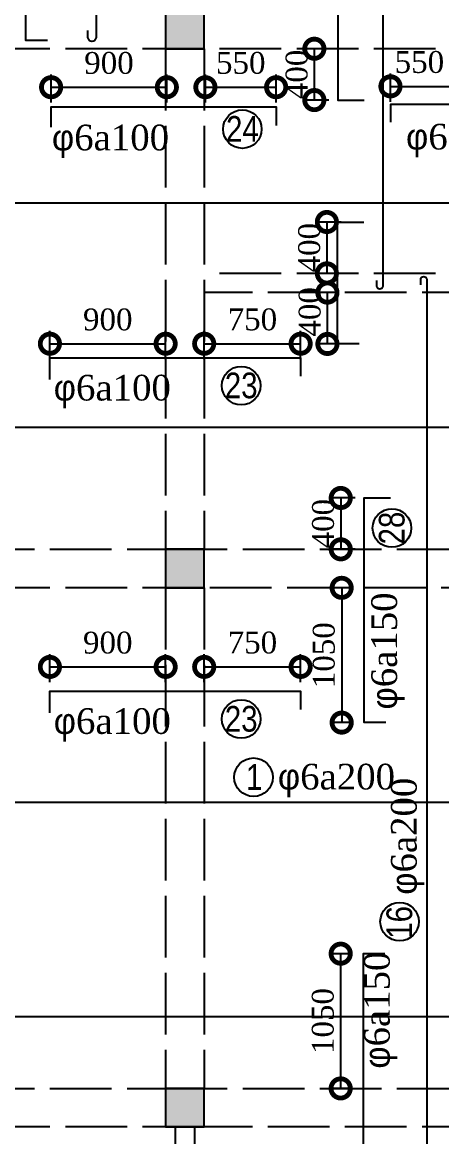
# Model space of a CAD drawing. Extents: x -105064 to -20964, y -943 to 58457.
# Drawn here: x -93411 to -90148, y 30756 to 39439 of the extents above; entities that cross this region are included whole.
import ezdxf

# ---------------------------------------------------------------- set-up
doc = ezdxf.new("R2010")
doc.units = 0
doc.header["$LTSCALE"] = 40
doc.linetypes.add('ACAD_ISO02W100', pattern=[15, 12, -3])
doc.layers.get('0').update_dxf_attribs({"linetype": 'CONTINUOUS'})
doc.layers.get('DEFPOINTS').update_dxf_attribs({"linetype": 'CONTINUOUS'})
for name, color, linetype in [('COT', 3, 'CONTINUOUS'), ('KTHUOT', 6, 'CONTINUOUS'), ('MANH', 2, 'CONTINUOUS'), ('TEXT', 7, 'CONTINUOUS'), ('THEP', 1, 'CONTINUOUS')]:
    doc.layers.add(name, color=color, linetype=linetype)
doc.styles.add('DIM-NEW', font='')
doc.styles.add('VNI-HELVE', font='')
doc.styles.add('VNI-TIMES', font='')
doc.styles.get('DIM-NEW').set_extended_font_data('VNI-Helve-Condense')
doc.styles.get('VNI-HELVE').set_extended_font_data('VNI-Helve')
doc.styles.get('VNI-TIMES').set_extended_font_data('VNI-Times')
doc.dimstyles.new('D1', dxfattribs={"dimscale": 0, "dimtxt": 300, "dimasz": 250, "dimexe": 250, "dimexo": 0, "dimgap": 160, "dimtad": 1, "dimdec": 0, "dimdsep": 46, "dimtxsty": 'VNI-HELVE', "dimblk1": 'ARCHTICK', "dimblk2": 'ARCHTICK', "dimsah": 1, "dimcen": 2.5, "dimclrd": 6, "dimclre": 6, "dimclrt": 6, "dimadec": 0, "dimazin": 0, "dimtfac": 1, "dimtdec": 0, "dimtmove": 0, "dimatfit": 3, "dimldrblk": 'ARCHTICK', "dimfxl": 1, "dimtolj": 1, "dimtzin": 0, "dimarcsym": 0})

# ---------------------------------------------------------------- blocks, each defined once
blk = doc.blocks.new('_DotSmall')
at = {"color": 0, "linetype": 'ByBlock', "const_width": 0.5}
blk.add_lwpolyline([(-0.0625, 0, 1), (0.0625, 0, 1)], format="xyb", close=True, dxfattribs=at)
blk = doc.blocks.new('*D182')
at = {"layer": 'DEFPOINTS', "color": 0, "linetype": 'Continuous', "transparency": 16777216}
for p in [(-92295.8, 34416.3), (-93196.3, 34226.7), (-92295.8, 34226.7)]:
    blk.add_point(p, dxfattribs=at)
at = {"layer": 'KTHUOT', "color": 9, "linetype": 'Continuous', "lineweight": -2, "transparency": 16777216}
for p, q in [((-93196.3, 34296.7), (-93196.3, 34516.3)), ((-92295.8, 34296.7), (-92295.8, 34516.3)), ((-93196.3, 34416.3), (-92295.8, 34416.3))]:
    blk.add_line(p, q, dxfattribs=at)
at = {"layer": 'KTHUOT', "color": 9, "linetype": 'Continuous', "lineweight": -2, "transparency": 16777216, "xscale": 300, "yscale": 300, "zscale": 300, "rotation": 180}
blk.add_blockref('_DotSmall', (-93196.3, 34416.3), dxfattribs=at)
at = {"layer": 'KTHUOT', "color": 9, "linetype": 'Continuous', "lineweight": -2, "transparency": 16777216, "xscale": 300, "yscale": 300, "zscale": 300}
blk.add_blockref('_DotSmall', (-92295.8, 34416.3), dxfattribs=at)
at = {"layer": 'KTHUOT', "color": 7, "linetype": 'Continuous', "transparency": 16777216, "insert": (-92746.1, 34604.4), "char_height": 170, "attachment_point": 5, "style": 'VNI-TIMES'}
blk.add_mtext('\\A1;900', dxfattribs=at)
blk = doc.blocks.new('_ARCHTICK')
at = {"color": 0, "linetype": 'ByBlock', "const_width": 0.15}
blk.add_lwpolyline([(-0.5, -0.5), (0.5, 0.5)], dxfattribs=at)
blk = doc.blocks.new('*D178')
at = {"layer": 'DEFPOINTS', "color": 0, "linetype": 'Continuous', "transparency": 16777216}
for p in [(-91245.4, 34416.3), (-91995.8, 34226.7), (-91245.4, 34226.7)]:
    blk.add_point(p, dxfattribs=at)
at = {"layer": 'KTHUOT', "color": 9, "linetype": 'Continuous', "lineweight": -2, "transparency": 16777216}
for p, q in [((-91995.8, 34296.7), (-91995.8, 34516.3)), ((-91245.4, 34296.7), (-91245.4, 34516.3)), ((-91995.8, 34416.3), (-91245.4, 34416.3))]:
    blk.add_line(p, q, dxfattribs=at)
at = {"layer": 'KTHUOT', "color": 9, "linetype": 'Continuous', "lineweight": -2, "transparency": 16777216, "xscale": 300, "yscale": 300, "zscale": 300, "rotation": 180}
blk.add_blockref('_DotSmall', (-91995.8, 34416.3), dxfattribs=at)
at = {"layer": 'KTHUOT', "color": 9, "linetype": 'Continuous', "lineweight": -2, "transparency": 16777216, "xscale": 300, "yscale": 300, "zscale": 300}
blk.add_blockref('_DotSmall', (-91245.4, 34416.3), dxfattribs=at)
at = {"layer": 'KTHUOT', "color": 7, "linetype": 'Continuous', "transparency": 16777216, "insert": (-91620.6, 34604.8), "char_height": 170, "attachment_point": 5, "style": 'VNI-TIMES'}
blk.add_mtext('\\A1;750', dxfattribs=at)
blk = doc.blocks.new('*D220')
at = {"layer": 'DEFPOINTS', "color": 0, "linetype": 'Continuous', "transparency": 16777216}
for p in [(-91436.1, 38932.7), (-91986.5, 38743.1), (-91436.1, 38743.1)]:
    blk.add_point(p, dxfattribs=at)
at = {"layer": 'KTHUOT', "color": 9, "linetype": 'Continuous', "lineweight": -2, "transparency": 16777216}
for p, q in [((-91986.5, 38813.1), (-91986.5, 39032.7)), ((-91436.1, 38813.1), (-91436.1, 39032.7)), ((-91986.5, 38932.7), (-91436.1, 38932.7))]:
    blk.add_line(p, q, dxfattribs=at)
at = {"layer": 'KTHUOT', "color": 9, "linetype": 'Continuous', "lineweight": -2, "transparency": 16777216, "xscale": 300, "yscale": 300, "zscale": 300, "rotation": 180}
blk.add_blockref('_DotSmall', (-91986.5, 38932.7), dxfattribs=at)
at = {"layer": 'KTHUOT', "color": 9, "linetype": 'Continuous', "lineweight": -2, "transparency": 16777216, "xscale": 300, "yscale": 300, "zscale": 300}
blk.add_blockref('_DotSmall', (-91436.1, 38932.7), dxfattribs=at)
at = {"layer": 'KTHUOT', "color": 7, "linetype": 'Continuous', "transparency": 16777216, "insert": (-91711.3, 39121.1), "char_height": 170, "attachment_point": 5, "style": 'VNI-TIMES'}
blk.add_mtext('\\A1;550', dxfattribs=at)
blk = doc.blocks.new('*D219')
at = {"layer": 'DEFPOINTS', "color": 0, "linetype": 'Continuous', "transparency": 16777216}
for p in [(-92286.5, 38932.7), (-93186.9, 38743.1), (-92286.5, 38743.1)]:
    blk.add_point(p, dxfattribs=at)
at = {"layer": 'KTHUOT', "color": 9, "linetype": 'Continuous', "lineweight": -2, "transparency": 16777216}
for p, q in [((-93186.9, 38813.1), (-93186.9, 39032.7)), ((-92286.5, 38813.1), (-92286.5, 39032.7)), ((-93186.9, 38932.7), (-92286.5, 38932.7))]:
    blk.add_line(p, q, dxfattribs=at)
at = {"layer": 'KTHUOT', "color": 9, "linetype": 'Continuous', "lineweight": -2, "transparency": 16777216, "xscale": 300, "yscale": 300, "zscale": 300, "rotation": 180}
blk.add_blockref('_DotSmall', (-93186.9, 38932.7), dxfattribs=at)
at = {"layer": 'KTHUOT', "color": 9, "linetype": 'Continuous', "lineweight": -2, "transparency": 16777216, "xscale": 300, "yscale": 300, "zscale": 300}
blk.add_blockref('_DotSmall', (-92286.5, 38932.7), dxfattribs=at)
at = {"layer": 'KTHUOT', "color": 7, "linetype": 'Continuous', "transparency": 16777216, "insert": (-92736.7, 39120.7), "char_height": 170, "attachment_point": 5, "style": 'VNI-TIMES'}
blk.add_mtext('\\A1;900', dxfattribs=at)
blk = doc.blocks.new('*D221')
at = {"layer": 'DEFPOINTS', "color": 0, "linetype": 'Continuous', "transparency": 16777216}
for p in [(-89995.8, 38939.5), (-90546.3, 38749.9), (-89995.8, 38749.9)]:
    blk.add_point(p, dxfattribs=at)
at = {"layer": 'KTHUOT', "color": 9, "linetype": 'Continuous', "lineweight": -2, "transparency": 16777216}
for p, q in [((-90546.3, 38819.9), (-90546.3, 39039.5)), ((-89995.8, 38819.9), (-89995.8, 39039.5)), ((-90546.3, 38939.5), (-89995.8, 38939.5))]:
    blk.add_line(p, q, dxfattribs=at)
at = {"layer": 'KTHUOT', "color": 9, "linetype": 'Continuous', "lineweight": -2, "transparency": 16777216, "xscale": 300, "yscale": 300, "zscale": 300, "rotation": 180}
blk.add_blockref('_DotSmall', (-90546.3, 38939.5), dxfattribs=at)
at = {"layer": 'KTHUOT', "color": 9, "linetype": 'Continuous', "lineweight": -2, "transparency": 16777216, "xscale": 300, "yscale": 300, "zscale": 300}
blk.add_blockref('_DotSmall', (-89995.8, 38939.5), dxfattribs=at)
at = {"layer": 'KTHUOT', "color": 7, "linetype": 'Continuous', "transparency": 16777216, "insert": (-90321.1, 39127.9), "char_height": 170, "attachment_point": 5, "style": 'VNI-TIMES'}
blk.add_mtext('\\A1;550', dxfattribs=at)
blk = doc.blocks.new('*D225')
at = {"layer": 'DEFPOINTS', "color": 0, "linetype": 'Continuous', "transparency": 16777216}
for p in [(-91245.4, 36934.3), (-91995.8, 36744.7), (-91245.4, 36744.7)]:
    blk.add_point(p, dxfattribs=at)
at = {"layer": 'KTHUOT', "color": 9, "linetype": 'Continuous', "lineweight": -2, "transparency": 16777216}
for p, q in [((-91995.8, 36814.7), (-91995.8, 37034.3)), ((-91245.4, 36814.7), (-91245.4, 37034.3)), ((-91995.8, 36934.3), (-91245.4, 36934.3))]:
    blk.add_line(p, q, dxfattribs=at)
at = {"layer": 'KTHUOT', "color": 9, "linetype": 'Continuous', "lineweight": -2, "transparency": 16777216, "xscale": 300, "yscale": 300, "zscale": 300, "rotation": 180}
blk.add_blockref('_DotSmall', (-91995.8, 36934.3), dxfattribs=at)
at = {"layer": 'KTHUOT', "color": 9, "linetype": 'Continuous', "lineweight": -2, "transparency": 16777216, "xscale": 300, "yscale": 300, "zscale": 300}
blk.add_blockref('_DotSmall', (-91245.4, 36934.3), dxfattribs=at)
at = {"layer": 'KTHUOT', "color": 7, "linetype": 'Continuous', "transparency": 16777216, "insert": (-91620.6, 37122.7), "char_height": 170, "attachment_point": 5, "style": 'VNI-TIMES'}
blk.add_mtext('\\A1;750', dxfattribs=at)
blk = doc.blocks.new('*D226')
at = {"layer": 'DEFPOINTS', "color": 0, "linetype": 'Continuous', "transparency": 16777216}
for p in [(-92295.8, 36934.3), (-93196.3, 36744.7), (-92295.8, 36744.7)]:
    blk.add_point(p, dxfattribs=at)
at = {"layer": 'KTHUOT', "color": 9, "linetype": 'Continuous', "lineweight": -2, "transparency": 16777216}
for p, q in [((-93196.3, 36814.7), (-93196.3, 37034.3)), ((-92295.8, 36814.7), (-92295.8, 37034.3)), ((-93196.3, 36934.3), (-92295.8, 36934.3))]:
    blk.add_line(p, q, dxfattribs=at)
at = {"layer": 'KTHUOT', "color": 9, "linetype": 'Continuous', "lineweight": -2, "transparency": 16777216, "xscale": 300, "yscale": 300, "zscale": 300, "rotation": 180}
blk.add_blockref('_DotSmall', (-93196.3, 36934.3), dxfattribs=at)
at = {"layer": 'KTHUOT', "color": 9, "linetype": 'Continuous', "lineweight": -2, "transparency": 16777216, "xscale": 300, "yscale": 300, "zscale": 300}
blk.add_blockref('_DotSmall', (-92295.8, 36934.3), dxfattribs=at)
at = {"layer": 'KTHUOT', "color": 7, "linetype": 'Continuous', "transparency": 16777216, "insert": (-92746.1, 37122.4), "char_height": 170, "attachment_point": 5, "style": 'VNI-TIMES'}
blk.add_mtext('\\A1;900', dxfattribs=at)
blk = doc.blocks.new('*D394')
at = {"layer": 'DEFPOINTS', "color": 0, "linetype": 'Continuous', "transparency": 16777216}
for p in [(-91138.6, 39232.4), (-90956.2, 39232.4), (-90956.2, 38832.4)]:
    blk.add_point(p, dxfattribs=at)
at = {"layer": 'KTHUOT', "color": 9, "linetype": 'Continuous', "lineweight": -2, "transparency": 16777216}
for p, q in [((-91026.2, 39232.4), (-91208.6, 39232.4)), ((-91138.6, 38832.4), (-91138.6, 39232.4)), ((-91026.2, 38832.4), (-91208.6, 38832.4))]:
    blk.add_line(p, q, dxfattribs=at)
at = {"layer": 'KTHUOT', "color": 9, "linetype": 'Continuous', "lineweight": -2, "transparency": 16777216, "xscale": 300, "yscale": 300, "zscale": 300}
for p, rotation in [((-91138.6, 39232.4), 90), ((-91138.6, 38832.4), 270)]:
    blk.add_blockref('_DotSmall', p, dxfattribs=dict(at, rotation=rotation))
at = {"layer": 'KTHUOT', "color": 7, "linetype": 'Continuous', "transparency": 16777216, "insert": (-91275.6, 39032.4), "char_height": 170, "attachment_point": 5, "rotation": 90, "style": 'VNI-TIMES'}
blk.add_mtext('\\A1;400', dxfattribs=at)
blk = doc.blocks.new('*D397')
at = {"layer": 'DEFPOINTS', "color": 0, "linetype": 'Continuous', "transparency": 16777216}
for p in [(-90858.7, 37882.5), (-91041.1, 37482.4), (-90858.7, 37482.4)]:
    blk.add_point(p, dxfattribs=at)
at = {"layer": 'KTHUOT', "color": 9, "linetype": 'Continuous', "lineweight": -2, "transparency": 16777216}
for p, q in [((-90928.7, 37882.5), (-91111.1, 37882.5)), ((-91041.1, 37882.5), (-91041.1, 37482.4)), ((-90928.7, 37482.4), (-91111.1, 37482.4))]:
    blk.add_line(p, q, dxfattribs=at)
at = {"layer": 'KTHUOT', "color": 9, "linetype": 'Continuous', "lineweight": -2, "transparency": 16777216, "xscale": 300, "yscale": 300, "zscale": 300}
for p, rotation in [((-91041.1, 37882.5), 90), ((-91041.1, 37482.4), 270)]:
    blk.add_blockref('_DotSmall', p, dxfattribs=dict(at, rotation=rotation))
at = {"layer": 'KTHUOT', "color": 7, "linetype": 'Continuous', "transparency": 16777216, "insert": (-91178.1, 37682.5), "char_height": 170, "attachment_point": 5, "rotation": 90, "style": 'VNI-TIMES'}
blk.add_mtext('\\A1;400', dxfattribs=at)
blk = doc.blocks.new('*D396')
at = {"layer": 'DEFPOINTS', "color": 0, "linetype": 'Continuous', "transparency": 16777216}
for p in [(-91036.9, 37332.4), (-90904, 37332.4), (-90904, 36932.5)]:
    blk.add_point(p, dxfattribs=at)
at = {"layer": 'KTHUOT', "color": 9, "linetype": 'Continuous', "lineweight": -2, "transparency": 16777216}
for p, q in [((-90974, 37332.4), (-91106.9, 37332.4)), ((-91036.9, 36932.5), (-91036.9, 37332.4)), ((-90974, 36932.5), (-91106.9, 36932.5))]:
    blk.add_line(p, q, dxfattribs=at)
at = {"layer": 'KTHUOT', "color": 9, "linetype": 'Continuous', "lineweight": -2, "transparency": 16777216, "xscale": 300, "yscale": 300, "zscale": 300}
for p, rotation in [((-91036.9, 37332.4), 90), ((-91036.9, 36932.5), 270)]:
    blk.add_blockref('_DotSmall', p, dxfattribs=dict(at, rotation=rotation))
at = {"layer": 'KTHUOT', "color": 7, "linetype": 'Continuous', "transparency": 16777216, "insert": (-91173.9, 37182.5), "char_height": 170, "attachment_point": 5, "rotation": 90, "style": 'VNI-TIMES'}
blk.add_mtext('\\A1;400', dxfattribs=at)
blk = doc.blocks.new('*D441')
at = {"layer": 'DEFPOINTS', "color": 0, "linetype": 'Continuous', "transparency": 16777216}
for p in [(-90793.1, 35032.4), (-90926, 33982.5), (-90793.1, 33982.5)]:
    blk.add_point(p, dxfattribs=at)
at = {"layer": 'KTHUOT', "color": 9, "linetype": 'Continuous', "lineweight": -2, "transparency": 16777216}
for p, q in [((-90863.1, 35032.4), (-90996, 35032.4)), ((-90926, 35032.4), (-90926, 33982.5)), ((-90863.1, 33982.5), (-90996, 33982.5))]:
    blk.add_line(p, q, dxfattribs=at)
at = {"layer": 'KTHUOT', "color": 9, "linetype": 'Continuous', "lineweight": -2, "transparency": 16777216, "xscale": 300, "yscale": 300, "zscale": 300}
for p, rotation in [((-90926, 35032.4), 90), ((-90926, 33982.5), 270)]:
    blk.add_blockref('_DotSmall', p, dxfattribs=dict(at, rotation=rotation))
at = {"layer": 'KTHUOT', "color": 7, "linetype": 'Continuous', "transparency": 16777216, "insert": (-91064.4, 34507.5), "char_height": 170, "attachment_point": 5, "rotation": 90, "style": 'VNI-TIMES'}
blk.add_mtext('\\A1;1050', dxfattribs=at)
blk = doc.blocks.new('*D440')
at = {"layer": 'DEFPOINTS', "color": 0, "linetype": 'Continuous', "transparency": 16777216}
for p in [(-90750.7, 35732.5), (-90933.1, 35332.4), (-90750.7, 35332.4)]:
    blk.add_point(p, dxfattribs=at)
at = {"layer": 'KTHUOT', "color": 9, "linetype": 'Continuous', "lineweight": -2, "transparency": 16777216}
for p, q in [((-90820.7, 35732.5), (-91003.1, 35732.5)), ((-90933.1, 35732.5), (-90933.1, 35332.4)), ((-90820.7, 35332.4), (-91003.1, 35332.4))]:
    blk.add_line(p, q, dxfattribs=at)
at = {"layer": 'KTHUOT', "color": 9, "linetype": 'Continuous', "lineweight": -2, "transparency": 16777216, "xscale": 300, "yscale": 300, "zscale": 300}
for p, rotation in [((-90933.1, 35732.5), 90), ((-90933.1, 35332.4), 270)]:
    blk.add_blockref('_DotSmall', p, dxfattribs=dict(at, rotation=rotation))
at = {"layer": 'KTHUOT', "color": 7, "linetype": 'Continuous', "transparency": 16777216, "insert": (-91070.1, 35532.5), "char_height": 170, "attachment_point": 5, "rotation": 90, "style": 'VNI-TIMES'}
blk.add_mtext('\\A1;400', dxfattribs=at)
blk = doc.blocks.new('*D442')
at = {"layer": 'DEFPOINTS', "color": 0, "linetype": 'Continuous', "transparency": 16777216}
for p in [(-90933.7, 32182.3), (-90800.8, 32182.3), (-90800.8, 31132.4)]:
    blk.add_point(p, dxfattribs=at)
at = {"layer": 'KTHUOT', "color": 9, "linetype": 'Continuous', "lineweight": -2, "transparency": 16777216}
for p, q in [((-90870.8, 32182.3), (-91003.7, 32182.3)), ((-90933.7, 31132.4), (-90933.7, 32182.3)), ((-90870.8, 31132.4), (-91003.7, 31132.4))]:
    blk.add_line(p, q, dxfattribs=at)
at = {"layer": 'KTHUOT', "color": 9, "linetype": 'Continuous', "lineweight": -2, "transparency": 16777216, "xscale": 300, "yscale": 300, "zscale": 300}
for p, rotation in [((-90933.7, 32182.3), 90), ((-90933.7, 31132.4), 270)]:
    blk.add_blockref('_DotSmall', p, dxfattribs=dict(at, rotation=rotation))
at = {"layer": 'KTHUOT', "color": 7, "linetype": 'Continuous', "transparency": 16777216, "insert": (-91072.1, 31657.4), "char_height": 170, "attachment_point": 5, "rotation": 90, "style": 'VNI-TIMES'}
blk.add_mtext('\\A1;1050', dxfattribs=at)

msp = doc.modelspace()

# ---------------------------------------------------------------- linework, layer by layer
at = {"layer": 'COT'}
for points in [[(-92295.8, 39232.4), (-91995.8, 39232.4), (-91995.8, 39532.4), (-92295.8, 39532.4)], [(-92295.8, 35032.4), (-91995.8, 35032.4), (-91995.8, 35332.4), (-92295.8, 35332.4)], [(-92295.8, 30832.4), (-91995.8, 30832.4), (-91995.8, 31132.4), (-92295.8, 31132.4)]]:
    msp.add_lwpolyline(points, close=True, dxfattribs=at)
for points in [[(-92295.8, 39232.4), (-91995.8, 39232.4), (-92295.8, 39532.4), (-91995.8, 39532.4)], [(-92295.8, 35032.4), (-91995.8, 35032.4), (-92295.8, 35332.4), (-91995.8, 35332.4)], [(-92295.8, 30832.4), (-91995.8, 30832.4), (-92295.8, 31132.4), (-91995.8, 31132.4)]]:
    msp.add_solid(points, dxfattribs=at)
at = {"layer": 'KTHUOT', "color": 6, "linetype": 'Continuous'}
for centre in [(-91698.8, 38606.1), (-91708.1, 36607.7), (-90534.9, 35498.1), (-91708.1, 34010.1), (-91611.8, 33556.8), (-90475.6, 32431.8)]:
    msp.add_circle(centre, 150, dxfattribs=at)
at = {"layer": 'MANH', "linetype": 'ACAD_ISO02W100'}
for p, q in [((-91995.8, 39232.4), (-95595.8, 39232.4)), ((-92295.8, 39232.4), (-92295.8, 35332.4)), ((-88995.8, 39232.4), (-91995.8, 39232.4)), ((-91995.8, 39232.4), (-91995.8, 35332.4)), ((-88995.8, 37482.4), (-91995.8, 37482.4)), ((-89220.8, 37332.4), (-91995.8, 37332.4)), ((-95595.8, 35332.4), (-92295.8, 35332.4)), ((-92295.8, 35332.4), (-89295.8, 35332.4)), ((-91995.8, 35032.4), (-95595.8, 35032.4)), ((-92295.8, 35032.4), (-92295.8, 31132.4)), ((-91995.8, 35032.4), (-91995.8, 31132.4)), ((-89070.8, 35032.4), (-91995.8, 35032.4)), ((-95595.8, 31132.4), (-92295.8, 31132.4)), ((-92295.8, 31132.4), (-89220.8, 31132.4)), ((-91995.8, 30832.4), (-95595.8, 30832.4)), ((-92220.8, 30832.4), (-92220.8, 29482.4)), ((-92070.8, 30832.4), (-92070.8, 29982.4)), ((-89220.8, 30832.4), (-91995.8, 30832.4))]:
    msp.add_line(p, q, dxfattribs=at)
at = {"layer": 'THEP'}
for points in [[(-92900.9, 43378.6), (-92900.9, 43460.2, -1), (-92837.4, 43460.2), (-92837.4, 39321.4, -1), (-92900.7, 39321.4), (-92900.7, 39375.8)], [(-90676.1, 43387.8), (-90676.1, 43457, -1), (-90606.8, 43457), (-90606.8, 37381.6, -1), (-90652.3, 37381.6), (-90652.3, 37427.8)], [(-99343.8, 38079.7), (-99409.9, 38079.7, 1), (-99409.9, 38032.5), (-89883.2, 38032.5, 1), (-89883.2, 38077), (-89955.9, 38077)], [(-90310.6, 37393.6), (-90310.6, 37435.3, -1), (-90264.2, 37435.3), (-90264.2, 31132.4)], [(-71788.2, 36370.7), (-71703, 36370.7, -1), (-71703, 36280.4), (-71703, 36280.4), (-99390.5, 36280.4, -1), (-99390.5, 36365.2), (-99326.4, 36365.2)], [(-71788.2, 33451), (-71703, 33451, -1), (-71703, 33360.7), (-71703, 33360.7), (-99390.5, 33360.7, -1), (-99390.5, 33445.5), (-99326.4, 33445.5)], [(-99343.8, 31741), (-99409.9, 31741, 1), (-99409.9, 31693.8), (-89114.4, 31693.8, 1), (-89114.4, 31738.3), (-89186, 31738.3)], [(-90264.2, 31132.4), (-90264.2, 29895.1, -1), (-90337.8, 29895.1), (-90337.8, 29945.1)]]:
    msp.add_lwpolyline(points, format="xyb", dxfattribs=at)
for points in [[(-90788.3, 40532.4), (-90956.2, 40532.4), (-90956.2, 38832.4), (-90751.3, 38832.4)], [(-93214.9, 39296.9), (-93382.8, 39296.9), (-93382.8, 39932.5), (-93177.9, 39932.5)], [(-93187.2, 38622.2), (-93187.2, 38779.1), (-91436.8, 38779.1), (-91436.8, 38634.2)], [(-89910.3, 38640.4), (-89910.3, 38798.5), (-90545.3, 38798.5), (-90545.3, 38661.4)], [(-90791, 36932.4), (-90958.9, 36932.4), (-90958.9, 37882.5), (-90754, 37882.5)], [(-93196.3, 36655.3), (-93196.3, 36824.3), (-91245.4, 36824.3), (-91245.4, 36681.3)], [(-90582.8, 33982.5), (-90750.7, 33982.5), (-90750.7, 35732.5), (-90545.8, 35732.5)], [(-93196.3, 34057.8), (-93196.3, 34226.7), (-91245.4, 34226.7), (-91245.4, 34083.8)], [(-90590.5, 32182.3), (-90758.3, 32182.3), (-90758.3, 29888), (-90553.4, 29888)]]:
    msp.add_lwpolyline(points, dxfattribs=at)

# ---------------------------------------------------------------- texts
at = {"layer": 'TEXT', "style": 'DIM-NEW'}
for s, p in [('24', (-91826, 38508)), ('23', (-91835.3, 36509.6)), ('23', (-91835.3, 33912.1)), ('1', (-91670.7, 33458.7))]:
    msp.add_text(s, height=200, dxfattribs=at).set_placement(p)
for s, p in [('28', (-90436.9, 35370.8)), ('16', (-90377.5, 32298.8))]:
    msp.add_text(s, height=200, rotation=90, dxfattribs=at).set_placement(p)
at = {"layer": 'TEXT', "char_height": 200, "width": 982.857, "attachment_point": 1, "style": 'VNI-TIMES'}
for s, insert in [('{\\fSymbol|b0|i0|c2|p16;f}6a100', (-93180.7, 38640.8)), ('{\\fSymbol|b0|i0|c2|p16;f}6a200', (-90425.3, 38647.6)), ('{\\fSymbol|b0|i0|c2|p16;f}6a100', (-93166.7, 36691.9)), ('{\\fSymbol|b0|i0|c2|p16;f}6a100', (-93166.7, 34094.4)), ('{\\fSymbol|b0|i0|c2|p18;f}6a200', (-91422.5, 33661.5))]:
    msp.add_mtext(s, dxfattribs=dict(at, insert=insert))
at = {"layer": 'TEXT', "char_height": 200, "width": 982.857, "attachment_point": 1, "rotation": 90, "style": 'VNI-TIMES'}
for s, insert in [('{\\fSymbol|b0|i0|c2|p16;f}6a150', (-90695.4, 34084.6)), ('{\\fSymbol|b0|i0|c2|p16;f}6a200', (-90542.3, 32641.4)), ('{\\fSymbol|b0|i0|c2|p16;f}6a150', (-90752.2, 31286.5))]:
    msp.add_mtext(s, dxfattribs=dict(at, insert=insert))

# ---------------------------------------------------------------- dimensions: what is measured, and where the dimension line sits
at = {"layer": 'KTHUOT', "color": 6, "linetype": 'Continuous'}
for base, p1, p2, angle, picture, middle in [((-91138.6, 39232.4), (-90956.2, 38832.4), (-90956.2, 39232.4), 270, '*D394', (-91138.6, 39032.4)), ((-91041.1, 37482.4), (-90858.7, 37882.5), (-90858.7, 37482.4), 90, '*D397', (-91041.1, 37682.5)), ((-91036.9, 37332.4), (-90904, 36932.5), (-90904, 37332.4), 270, '*D396', (-91036.9, 37182.5)), ((-90933.1, 35332.4), (-90750.7, 35732.5), (-90750.7, 35332.4), 90, '*D440', (-90933.1, 35532.5))]:
    dim = msp.add_linear_dim(base=base, p1=p1, p2=p2, angle=angle, dimstyle='D1', override={"dimscale": 1, "dimtxt": 170, "dimasz": 300, "dimexe": 70, "dimexo": 70, "dimgap": 50, "dimtxsty": 'VNI-TIMES', "dimblk1": 'DotSmall', "dimblk2": 'DotSmall', "dimclrd": 9, "dimclre": 9, "dimclrt": 7}, dxfattribs=at)
    dim.commit()
    dim.dimension.update_dxf_attribs({"geometry": picture, "text_midpoint": middle, "dimtype": 160})
for base, p1, p2, picture, middle in [((-92286.5, 38932.7), (-93186.9, 38743.1), (-92286.5, 38743.1), '*D219', (-92736.7, 39120.7)), ((-92295.8347, 36934.3355), (-93196.2719, 36744.6948), (-92295.8347, 36744.6948), '*D226', (-92746.0533, 37122.3622)), ((-91245.4, 36934.3), (-91995.8, 36744.7), (-91245.4, 36744.7), '*D225', (-91620.6, 37122.7)), ((-92295.8347, 34416.3477), (-93196.2719, 34226.7071), (-92295.8347, 34226.7071), '*D182', (-92746.0533, 34604.3744)), ((-91245.4, 34416.3), (-91995.8, 34226.7), (-91245.4, 34226.7), '*D178', (-91620.6, 34604.8))]:
    dim = msp.add_linear_dim(base=base, p1=p1, p2=p2, dimstyle='D1', override={"dimscale": 1, "dimtxt": 170, "dimasz": 300, "dimexe": 100, "dimexo": 70, "dimgap": 100, "dimtxsty": 'VNI-TIMES', "dimblk1": 'DotSmall', "dimblk2": 'DotSmall', "dimclrd": 9, "dimclre": 9, "dimclrt": 7}, dxfattribs=at)
    dim.commit()
    dim.dimension.update_dxf_attribs({"geometry": picture, "text_midpoint": middle})
for base, p1, p2, picture, middle in [((-91436.1, 38932.7), (-91986.5, 38743.1), (-91436.1, 38743.1), '*D220', (-91711.3, 38932.7)), ((-89995.8347, 38939.5334), (-90546.2719, 38749.8928), (-89995.8347, 38749.8928), '*D221', (-90321.0533, 38939.5334))]:
    dim = msp.add_linear_dim(base=base, p1=p1, p2=p2, dimstyle='D1', override={"dimscale": 1, "dimtxt": 170, "dimasz": 300, "dimexe": 100, "dimexo": 70, "dimgap": 100, "dimtxsty": 'VNI-TIMES', "dimblk1": 'DotSmall', "dimblk2": 'DotSmall', "dimclrd": 9, "dimclre": 9, "dimclrt": 7}, dxfattribs=at)
    dim.commit()
    dim.dimension.update_dxf_attribs({"geometry": picture, "text_midpoint": middle, "dimtype": 160})
for base, p1, p2, angle, picture, middle in [((-90926, 33982.5), (-90793.1, 35032.4), (-90793.1, 33982.5), 90, '*D441', (-91064.4, 34507.5)), ((-90933.7, 32182.3), (-90800.8, 31132.4), (-90800.8, 32182.3), 270, '*D442', (-91072.1, 31657.4))]:
    dim = msp.add_linear_dim(base=base, p1=p1, p2=p2, angle=angle, dimstyle='D1', override={"dimscale": 1, "dimtxt": 170, "dimasz": 300, "dimexe": 70, "dimexo": 70, "dimgap": 50, "dimtxsty": 'VNI-TIMES', "dimblk1": 'DotSmall', "dimblk2": 'DotSmall', "dimclrd": 9, "dimclre": 9, "dimclrt": 7}, dxfattribs=at)
    dim.commit()
    dim.dimension.update_dxf_attribs({"geometry": picture, "text_midpoint": middle})

doc.saveas('drawing.dxf')
